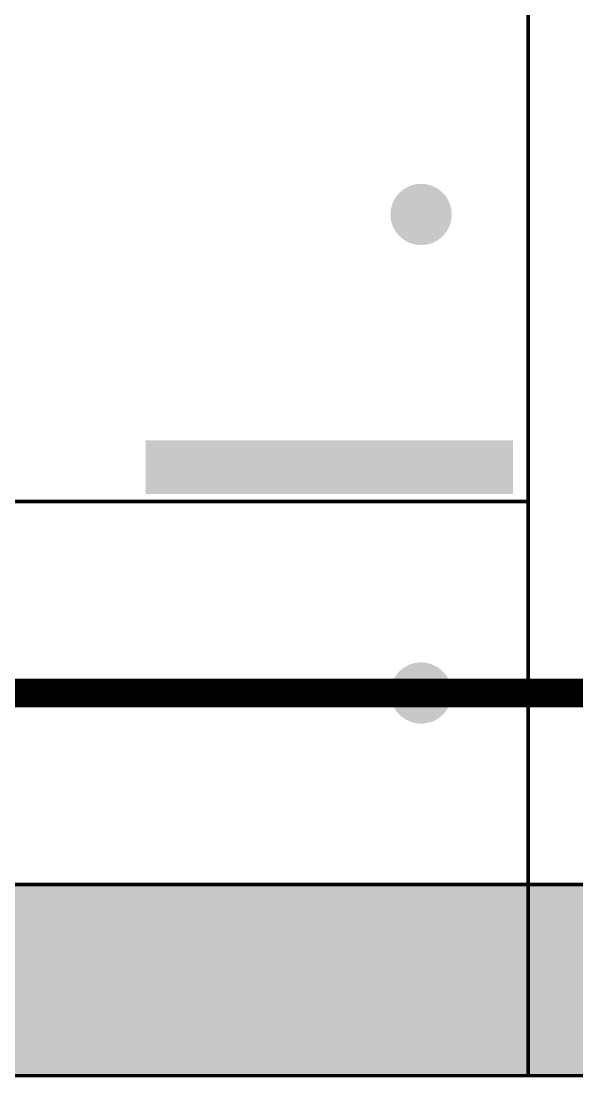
# Model space of a CAD drawing. Header units: millimetres. Extents: x -116965 to 323937, y 291661 to 566926.
# Drawn here: x -43498 to -43207, y 304837 to 305388 of the extents above; entities that cross this region are included whole.
import ezdxf

# ---------------------------------------------------------------- set-up
doc = ezdxf.new("R2010")
doc.units = ezdxf.units.MM
doc.layers.get('0').update_dxf_attribs({"lineweight": 18})
doc.layers.add('C00-00-00', color=7, linetype='Continuous')
doc.layers.add('C34-3A-40', color=7, linetype='Continuous', true_color=0x343a40)
doc.layers.add('C62-64-69', color=7, linetype='Continuous', true_color=0x626469)

msp = doc.modelspace()

# ---------------------------------------------------------------- hatches: boundary and pattern name
at = {"layer": 'C00-00-00'}
h = msp.add_hatch(color=256, dxfattribs=at)
edge = h.paths.add_edge_path()
edge.add_arc((-43288.566696, 305287.291195), 15.997765, 0, 360)
h = msp.add_hatch(color=256, dxfattribs=at)
h.dxf.hatch_style = 2
h.paths.add_polyline_path([(-43432.546596, 305169.307667), (-43240.573396, 305169.307667), (-43240.573396, 305141.311577), (-43432.546596, 305141.311577)])
h = msp.add_hatch(color=256, dxfattribs=at)
edge = h.paths.add_edge_path()
edge.add_arc((-43288.566696, 305037.326092), 15.997765, 0, 360)
at = {"layer": 'C34-3A-40'}
h = msp.add_hatch(color=256, dxfattribs=at)
h.dxf.hatch_style = 2
h.paths.add_polyline_path([(-43932.476806, 304937.340052), (-43232.574512, 304937.340052), (-43232.574512, 304837.354008), (-43932.476806, 304837.354008)])
h = msp.add_hatch(color=256, dxfattribs=at)
h.dxf.hatch_style = 2
h.paths.add_polyline_path([(-43232.574512, 304937.340052), (-42832.630346, 304937.340052), (-42832.630346, 304837.354008), (-43232.574512, 304837.354008)])
at = {"layer": 'C62-64-69'}
h = msp.add_hatch(color=256, dxfattribs=at)
h.dxf.hatch_style = 2
h.paths.add_polyline_path([(-43516.534871, 304928.341308), (-43484.539337, 304928.341308), (-43484.539337, 304921.342283), (-43516.534871, 304921.342283)])
h = msp.add_hatch(color=256, dxfattribs=at)
h.dxf.hatch_style = 2
h.paths.add_polyline_path([(-43484.539337, 304928.341308), (-43452.543806, 304928.341308), (-43452.543806, 304921.342283), (-43484.539337, 304921.342283)])
h = msp.add_hatch(color=256, dxfattribs=at)
h.dxf.hatch_style = 2
h.paths.add_polyline_path([(-43484.539337, 304928.341308), (-43452.543806, 304928.341308), (-43452.543806, 304921.342283), (-43484.539337, 304921.342283)])
h = msp.add_hatch(color=256, dxfattribs=at)
h.dxf.hatch_style = 2
h.paths.add_polyline_path([(-43452.543806, 304928.341308), (-43420.548271, 304928.341308), (-43420.548271, 304921.342283), (-43452.543806, 304921.342283)])
h = msp.add_hatch(color=256, dxfattribs=at)
h.dxf.hatch_style = 2
h.paths.add_polyline_path([(-43452.543806, 304928.341308), (-43420.548271, 304928.341308), (-43420.548271, 304921.342283), (-43452.543806, 304921.342283)])
h = msp.add_hatch(color=256, dxfattribs=at)
h.dxf.hatch_style = 2
h.paths.add_polyline_path([(-43420.548271, 304928.341308), (-43388.552737, 304928.341308), (-43388.552737, 304921.342283), (-43420.548271, 304921.342283)])
h = msp.add_hatch(color=256, dxfattribs=at)
h.dxf.hatch_style = 2
h.paths.add_polyline_path([(-43420.548271, 304928.341308), (-43388.552737, 304928.341308), (-43388.552737, 304921.342283), (-43420.548271, 304921.342283)])
h = msp.add_hatch(color=256, dxfattribs=at)
h.dxf.hatch_style = 2
h.paths.add_polyline_path([(-43388.552737, 304928.341308), (-43356.557206, 304928.341308), (-43356.557206, 304921.342283), (-43388.552737, 304921.342283)])
h = msp.add_hatch(color=256, dxfattribs=at)
h.dxf.hatch_style = 2
h.paths.add_polyline_path([(-43388.552737, 304928.341308), (-43356.557206, 304928.341308), (-43356.557206, 304921.342283), (-43388.552737, 304921.342283)])
h = msp.add_hatch(color=256, dxfattribs=at)
h.dxf.hatch_style = 2
h.paths.add_polyline_path([(-43356.557206, 304928.341308), (-43324.561671, 304928.341308), (-43324.561671, 304921.342283), (-43356.557206, 304921.342283)])
h = msp.add_hatch(color=256, dxfattribs=at)
h.dxf.hatch_style = 2
h.paths.add_polyline_path([(-43324.561671, 304928.341308), (-43292.566137, 304928.341308), (-43292.566137, 304921.342283), (-43324.561671, 304921.342283)])
h = msp.add_hatch(color=256, dxfattribs=at)
h.dxf.hatch_style = 2
h.paths.add_polyline_path([(-43324.561671, 304928.341308), (-43292.566137, 304928.341308), (-43292.566137, 304921.342283), (-43324.561671, 304921.342283)])
h = msp.add_hatch(color=256, dxfattribs=at)
h.dxf.hatch_style = 2
h.paths.add_polyline_path([(-43292.566137, 304928.341308), (-43260.570606, 304928.341308), (-43260.570606, 304921.342283), (-43292.566137, 304921.342283)])
h = msp.add_hatch(color=256, dxfattribs=at)
h.dxf.hatch_style = 2
h.paths.add_polyline_path([(-43292.566137, 304928.341308), (-43260.570606, 304928.341308), (-43260.570606, 304921.342283), (-43292.566137, 304921.342283)])
h = msp.add_hatch(color=256, dxfattribs=at)
h.dxf.hatch_style = 2
h.paths.add_polyline_path([(-43260.570606, 304928.341308), (-43228.575071, 304928.341308), (-43228.575071, 304921.342283), (-43260.570606, 304921.342283)])
h = msp.add_hatch(color=256, dxfattribs=at)
h.dxf.hatch_style = 2
h.paths.add_polyline_path([(-43232.574512, 304928.341308), (-43200.578981, 304928.341308), (-43200.578981, 304921.342283), (-43232.574512, 304921.342283)])
h = msp.add_hatch(color=256, dxfattribs=at)
h.dxf.hatch_style = 2
h.paths.add_polyline_path([(-43516.534871, 304921.342283), (-43484.539337, 304921.342283), (-43484.539337, 304919.342564), (-43516.534871, 304919.342564)])
h = msp.add_hatch(color=256, dxfattribs=at)
h.dxf.hatch_style = 2
h.paths.add_polyline_path([(-43484.539337, 304921.342283), (-43452.543806, 304921.342283), (-43452.543806, 304919.342564), (-43484.539337, 304919.342564)])
h = msp.add_hatch(color=256, dxfattribs=at)
h.dxf.hatch_style = 2
h.paths.add_polyline_path([(-43484.539337, 304921.342283), (-43452.543806, 304921.342283), (-43452.543806, 304919.342564), (-43484.539337, 304919.342564)])
h = msp.add_hatch(color=256, dxfattribs=at)
h.dxf.hatch_style = 2
h.paths.add_polyline_path([(-43452.543806, 304921.342283), (-43420.548271, 304921.342283), (-43420.548271, 304919.342564), (-43452.543806, 304919.342564)])
h = msp.add_hatch(color=256, dxfattribs=at)
h.dxf.hatch_style = 2
h.paths.add_polyline_path([(-43452.543806, 304921.342283), (-43420.548271, 304921.342283), (-43420.548271, 304919.342564), (-43452.543806, 304919.342564)])
h = msp.add_hatch(color=256, dxfattribs=at)
h.dxf.hatch_style = 2
h.paths.add_polyline_path([(-43420.548271, 304921.342283), (-43388.552737, 304921.342283), (-43388.552737, 304919.342564), (-43420.548271, 304919.342564)])
h = msp.add_hatch(color=256, dxfattribs=at)
h.dxf.hatch_style = 2
h.paths.add_polyline_path([(-43420.548271, 304921.342283), (-43388.552737, 304921.342283), (-43388.552737, 304919.342564), (-43420.548271, 304919.342564)])
h = msp.add_hatch(color=256, dxfattribs=at)
h.dxf.hatch_style = 2
h.paths.add_polyline_path([(-43388.552737, 304921.342283), (-43356.557206, 304921.342283), (-43356.557206, 304919.342564), (-43388.552737, 304919.342564)])
h = msp.add_hatch(color=256, dxfattribs=at)
h.dxf.hatch_style = 2
h.paths.add_polyline_path([(-43388.552737, 304921.342283), (-43356.557206, 304921.342283), (-43356.557206, 304919.342564), (-43388.552737, 304919.342564)])
h = msp.add_hatch(color=256, dxfattribs=at)
h.dxf.hatch_style = 2
h.paths.add_polyline_path([(-43356.557206, 304921.342283), (-43324.561671, 304921.342283), (-43324.561671, 304919.342564), (-43356.557206, 304919.342564)])
h = msp.add_hatch(color=256, dxfattribs=at)
h.dxf.hatch_style = 2
h.paths.add_polyline_path([(-43324.561671, 304921.342283), (-43292.566137, 304921.342283), (-43292.566137, 304919.342564), (-43324.561671, 304919.342564)])
h = msp.add_hatch(color=256, dxfattribs=at)
h.dxf.hatch_style = 2
h.paths.add_polyline_path([(-43324.561671, 304921.342283), (-43292.566137, 304921.342283), (-43292.566137, 304919.342564), (-43324.561671, 304919.342564)])
h = msp.add_hatch(color=256, dxfattribs=at)
h.dxf.hatch_style = 2
h.paths.add_polyline_path([(-43292.566137, 304921.342283), (-43260.570606, 304921.342283), (-43260.570606, 304919.342564), (-43292.566137, 304919.342564)])
h = msp.add_hatch(color=256, dxfattribs=at)
h.dxf.hatch_style = 2
h.paths.add_polyline_path([(-43292.566137, 304921.342283), (-43260.570606, 304921.342283), (-43260.570606, 304919.342564), (-43292.566137, 304919.342564)])
h = msp.add_hatch(color=256, dxfattribs=at)
h.dxf.hatch_style = 2
h.paths.add_polyline_path([(-43260.570606, 304921.342283), (-43228.575071, 304921.342283), (-43228.575071, 304919.342564), (-43260.570606, 304919.342564)])
h = msp.add_hatch(color=256, dxfattribs=at)
h.dxf.hatch_style = 2
h.paths.add_polyline_path([(-43232.574512, 304921.342283), (-43200.578981, 304921.342283), (-43200.578981, 304919.342564), (-43232.574512, 304919.342564)])
h = msp.add_hatch(color=256, dxfattribs=at)
h.dxf.hatch_style = 2
h.paths.add_polyline_path([(-43516.534871, 304919.342564), (-43484.539337, 304919.342564), (-43484.539337, 304912.343539), (-43516.534871, 304912.343539)])
h = msp.add_hatch(color=256, dxfattribs=at)
h.dxf.hatch_style = 2
h.paths.add_polyline_path([(-43484.539337, 304919.342564), (-43452.543806, 304919.342564), (-43452.543806, 304912.343539), (-43484.539337, 304912.343539)])
h = msp.add_hatch(color=256, dxfattribs=at)
h.dxf.hatch_style = 2
h.paths.add_polyline_path([(-43484.539337, 304919.342564), (-43452.543806, 304919.342564), (-43452.543806, 304912.343539), (-43484.539337, 304912.343539)])
h = msp.add_hatch(color=256, dxfattribs=at)
h.dxf.hatch_style = 2
h.paths.add_polyline_path([(-43452.543806, 304919.342564), (-43420.548271, 304919.342564), (-43420.548271, 304912.343539), (-43452.543806, 304912.343539)])
h = msp.add_hatch(color=256, dxfattribs=at)
h.dxf.hatch_style = 2
h.paths.add_polyline_path([(-43452.543806, 304919.342564), (-43420.548271, 304919.342564), (-43420.548271, 304912.343539), (-43452.543806, 304912.343539)])
h = msp.add_hatch(color=256, dxfattribs=at)
h.dxf.hatch_style = 2
h.paths.add_polyline_path([(-43420.548271, 304919.342564), (-43388.552737, 304919.342564), (-43388.552737, 304912.343539), (-43420.548271, 304912.343539)])
h = msp.add_hatch(color=256, dxfattribs=at)
h.dxf.hatch_style = 2
h.paths.add_polyline_path([(-43420.548271, 304919.342564), (-43388.552737, 304919.342564), (-43388.552737, 304912.343539), (-43420.548271, 304912.343539)])
h = msp.add_hatch(color=256, dxfattribs=at)
h.dxf.hatch_style = 2
h.paths.add_polyline_path([(-43388.552737, 304919.342564), (-43356.557206, 304919.342564), (-43356.557206, 304912.343539), (-43388.552737, 304912.343539)])
h = msp.add_hatch(color=256, dxfattribs=at)
h.dxf.hatch_style = 2
h.paths.add_polyline_path([(-43388.552737, 304919.342564), (-43356.557206, 304919.342564), (-43356.557206, 304912.343539), (-43388.552737, 304912.343539)])
h = msp.add_hatch(color=256, dxfattribs=at)
h.dxf.hatch_style = 2
h.paths.add_polyline_path([(-43356.557206, 304919.342564), (-43324.561671, 304919.342564), (-43324.561671, 304912.343539), (-43356.557206, 304912.343539)])
h = msp.add_hatch(color=256, dxfattribs=at)
h.dxf.hatch_style = 2
h.paths.add_polyline_path([(-43324.561671, 304919.342564), (-43292.566137, 304919.342564), (-43292.566137, 304912.343539), (-43324.561671, 304912.343539)])
h = msp.add_hatch(color=256, dxfattribs=at)
h.dxf.hatch_style = 2
h.paths.add_polyline_path([(-43324.561671, 304919.342564), (-43292.566137, 304919.342564), (-43292.566137, 304912.343539), (-43324.561671, 304912.343539)])
h = msp.add_hatch(color=256, dxfattribs=at)
h.dxf.hatch_style = 2
h.paths.add_polyline_path([(-43292.566137, 304919.342564), (-43260.570606, 304919.342564), (-43260.570606, 304912.343539), (-43292.566137, 304912.343539)])
h = msp.add_hatch(color=256, dxfattribs=at)
h.dxf.hatch_style = 2
h.paths.add_polyline_path([(-43292.566137, 304919.342564), (-43260.570606, 304919.342564), (-43260.570606, 304912.343539), (-43292.566137, 304912.343539)])
h = msp.add_hatch(color=256, dxfattribs=at)
h.dxf.hatch_style = 2
h.paths.add_polyline_path([(-43260.570606, 304919.342564), (-43228.575071, 304919.342564), (-43228.575071, 304912.343539), (-43260.570606, 304912.343539)])
h = msp.add_hatch(color=256, dxfattribs=at)
h.dxf.hatch_style = 2
h.paths.add_polyline_path([(-43232.574512, 304919.342564), (-43200.578981, 304919.342564), (-43200.578981, 304912.343539), (-43232.574512, 304912.343539)])
h = msp.add_hatch(color=256, dxfattribs=at)
h.dxf.hatch_style = 2
h.paths.add_polyline_path([(-43516.534871, 304912.343539), (-43484.539337, 304912.343539), (-43484.539337, 304910.34382), (-43516.534871, 304910.34382)])
h = msp.add_hatch(color=256, dxfattribs=at)
h.dxf.hatch_style = 2
h.paths.add_polyline_path([(-43516.534871, 304910.34382), (-43484.539337, 304910.34382), (-43484.539337, 304903.344795), (-43516.534871, 304903.344795)])
h = msp.add_hatch(color=256, dxfattribs=at)
h.dxf.hatch_style = 2
h.paths.add_polyline_path([(-43484.539337, 304912.343539), (-43452.543806, 304912.343539), (-43452.543806, 304910.34382), (-43484.539337, 304910.34382)])
h = msp.add_hatch(color=256, dxfattribs=at)
h.dxf.hatch_style = 2
h.paths.add_polyline_path([(-43484.539337, 304912.343539), (-43452.543806, 304912.343539), (-43452.543806, 304910.34382), (-43484.539337, 304910.34382)])
h = msp.add_hatch(color=256, dxfattribs=at)
h.dxf.hatch_style = 2
h.paths.add_polyline_path([(-43484.539337, 304910.34382), (-43452.543806, 304910.34382), (-43452.543806, 304903.344795), (-43484.539337, 304903.344795)])
h = msp.add_hatch(color=256, dxfattribs=at)
h.dxf.hatch_style = 2
h.paths.add_polyline_path([(-43484.539337, 304910.34382), (-43452.543806, 304910.34382), (-43452.543806, 304903.344795), (-43484.539337, 304903.344795)])
h = msp.add_hatch(color=256, dxfattribs=at)
h.dxf.hatch_style = 2
h.paths.add_polyline_path([(-43452.543806, 304912.343539), (-43420.548271, 304912.343539), (-43420.548271, 304910.34382), (-43452.543806, 304910.34382)])
h = msp.add_hatch(color=256, dxfattribs=at)
h.dxf.hatch_style = 2
h.paths.add_polyline_path([(-43452.543806, 304912.343539), (-43420.548271, 304912.343539), (-43420.548271, 304910.34382), (-43452.543806, 304910.34382)])
h = msp.add_hatch(color=256, dxfattribs=at)
h.dxf.hatch_style = 2
h.paths.add_polyline_path([(-43452.543806, 304910.34382), (-43420.548271, 304910.34382), (-43420.548271, 304903.344795), (-43452.543806, 304903.344795)])
h = msp.add_hatch(color=256, dxfattribs=at)
h.dxf.hatch_style = 2
h.paths.add_polyline_path([(-43452.543806, 304910.34382), (-43420.548271, 304910.34382), (-43420.548271, 304903.344795), (-43452.543806, 304903.344795)])
h = msp.add_hatch(color=256, dxfattribs=at)
h.dxf.hatch_style = 2
h.paths.add_polyline_path([(-43420.548271, 304912.343539), (-43388.552737, 304912.343539), (-43388.552737, 304910.34382), (-43420.548271, 304910.34382)])
h = msp.add_hatch(color=256, dxfattribs=at)
h.dxf.hatch_style = 2
h.paths.add_polyline_path([(-43420.548271, 304912.343539), (-43388.552737, 304912.343539), (-43388.552737, 304910.34382), (-43420.548271, 304910.34382)])
h = msp.add_hatch(color=256, dxfattribs=at)
h.dxf.hatch_style = 2
h.paths.add_polyline_path([(-43420.548271, 304910.34382), (-43388.552737, 304910.34382), (-43388.552737, 304903.344795), (-43420.548271, 304903.344795)])
h = msp.add_hatch(color=256, dxfattribs=at)
h.dxf.hatch_style = 2
h.paths.add_polyline_path([(-43420.548271, 304910.34382), (-43388.552737, 304910.34382), (-43388.552737, 304903.344795), (-43420.548271, 304903.344795)])
h = msp.add_hatch(color=256, dxfattribs=at)
h.dxf.hatch_style = 2
h.paths.add_polyline_path([(-43388.552737, 304912.343539), (-43356.557206, 304912.343539), (-43356.557206, 304910.34382), (-43388.552737, 304910.34382)])
h = msp.add_hatch(color=256, dxfattribs=at)
h.dxf.hatch_style = 2
h.paths.add_polyline_path([(-43388.552737, 304912.343539), (-43356.557206, 304912.343539), (-43356.557206, 304910.34382), (-43388.552737, 304910.34382)])
h = msp.add_hatch(color=256, dxfattribs=at)
h.dxf.hatch_style = 2
h.paths.add_polyline_path([(-43388.552737, 304910.34382), (-43356.557206, 304910.34382), (-43356.557206, 304903.344795), (-43388.552737, 304903.344795)])
h = msp.add_hatch(color=256, dxfattribs=at)
h.dxf.hatch_style = 2
h.paths.add_polyline_path([(-43388.552737, 304910.34382), (-43356.557206, 304910.34382), (-43356.557206, 304903.344795), (-43388.552737, 304903.344795)])
h = msp.add_hatch(color=256, dxfattribs=at)
h.dxf.hatch_style = 2
h.paths.add_polyline_path([(-43356.557206, 304912.343539), (-43324.561671, 304912.343539), (-43324.561671, 304910.34382), (-43356.557206, 304910.34382)])
h = msp.add_hatch(color=256, dxfattribs=at)
h.dxf.hatch_style = 2
h.paths.add_polyline_path([(-43356.557206, 304910.34382), (-43324.561671, 304910.34382), (-43324.561671, 304903.344795), (-43356.557206, 304903.344795)])
h = msp.add_hatch(color=256, dxfattribs=at)
h.dxf.hatch_style = 2
h.paths.add_polyline_path([(-43324.561671, 304912.343539), (-43292.566137, 304912.343539), (-43292.566137, 304910.34382), (-43324.561671, 304910.34382)])
h = msp.add_hatch(color=256, dxfattribs=at)
h.dxf.hatch_style = 2
h.paths.add_polyline_path([(-43324.561671, 304912.343539), (-43292.566137, 304912.343539), (-43292.566137, 304910.34382), (-43324.561671, 304910.34382)])
h = msp.add_hatch(color=256, dxfattribs=at)
h.dxf.hatch_style = 2
h.paths.add_polyline_path([(-43324.561671, 304910.34382), (-43292.566137, 304910.34382), (-43292.566137, 304903.344795), (-43324.561671, 304903.344795)])
h = msp.add_hatch(color=256, dxfattribs=at)
h.dxf.hatch_style = 2
h.paths.add_polyline_path([(-43324.561671, 304910.34382), (-43292.566137, 304910.34382), (-43292.566137, 304903.344795), (-43324.561671, 304903.344795)])
h = msp.add_hatch(color=256, dxfattribs=at)
h.dxf.hatch_style = 2
h.paths.add_polyline_path([(-43292.566137, 304912.343539), (-43260.570606, 304912.343539), (-43260.570606, 304910.34382), (-43292.566137, 304910.34382)])
h = msp.add_hatch(color=256, dxfattribs=at)
h.dxf.hatch_style = 2
h.paths.add_polyline_path([(-43292.566137, 304912.343539), (-43260.570606, 304912.343539), (-43260.570606, 304910.34382), (-43292.566137, 304910.34382)])
h = msp.add_hatch(color=256, dxfattribs=at)
h.dxf.hatch_style = 2
h.paths.add_polyline_path([(-43292.566137, 304910.34382), (-43260.570606, 304910.34382), (-43260.570606, 304903.344795), (-43292.566137, 304903.344795)])
h = msp.add_hatch(color=256, dxfattribs=at)
h.dxf.hatch_style = 2
h.paths.add_polyline_path([(-43292.566137, 304910.34382), (-43260.570606, 304910.34382), (-43260.570606, 304903.344795), (-43292.566137, 304903.344795)])
h = msp.add_hatch(color=256, dxfattribs=at)
h.dxf.hatch_style = 2
h.paths.add_polyline_path([(-43260.570606, 304912.343539), (-43228.575071, 304912.343539), (-43228.575071, 304910.34382), (-43260.570606, 304910.34382)])
h = msp.add_hatch(color=256, dxfattribs=at)
h.dxf.hatch_style = 2
h.paths.add_polyline_path([(-43260.570606, 304910.34382), (-43228.575071, 304910.34382), (-43228.575071, 304903.344795), (-43260.570606, 304903.344795)])
h = msp.add_hatch(color=256, dxfattribs=at)
h.dxf.hatch_style = 2
h.paths.add_polyline_path([(-43232.574512, 304912.343539), (-43200.578981, 304912.343539), (-43200.578981, 304910.34382), (-43232.574512, 304910.34382)])
h = msp.add_hatch(color=256, dxfattribs=at)
h.dxf.hatch_style = 2
h.paths.add_polyline_path([(-43232.574512, 304910.34382), (-43200.578981, 304910.34382), (-43200.578981, 304903.344795), (-43232.574512, 304903.344795)])
h = msp.add_hatch(color=256, dxfattribs=at)
h.dxf.hatch_style = 2
h.paths.add_polyline_path([(-43516.534871, 304903.344795), (-43484.539337, 304903.344795), (-43484.539337, 304901.345077), (-43516.534871, 304901.345077)])
h = msp.add_hatch(color=256, dxfattribs=at)
h.dxf.hatch_style = 2
h.paths.add_polyline_path([(-43484.539337, 304903.344795), (-43452.543806, 304903.344795), (-43452.543806, 304901.345077), (-43484.539337, 304901.345077)])
h = msp.add_hatch(color=256, dxfattribs=at)
h.dxf.hatch_style = 2
h.paths.add_polyline_path([(-43484.539337, 304903.344795), (-43452.543806, 304903.344795), (-43452.543806, 304901.345077), (-43484.539337, 304901.345077)])
h = msp.add_hatch(color=256, dxfattribs=at)
h.dxf.hatch_style = 2
h.paths.add_polyline_path([(-43452.543806, 304903.344795), (-43420.548271, 304903.344795), (-43420.548271, 304901.345077), (-43452.543806, 304901.345077)])
h = msp.add_hatch(color=256, dxfattribs=at)
h.dxf.hatch_style = 2
h.paths.add_polyline_path([(-43452.543806, 304903.344795), (-43420.548271, 304903.344795), (-43420.548271, 304901.345077), (-43452.543806, 304901.345077)])
h = msp.add_hatch(color=256, dxfattribs=at)
h.dxf.hatch_style = 2
h.paths.add_polyline_path([(-43420.548271, 304903.344795), (-43388.552737, 304903.344795), (-43388.552737, 304901.345077), (-43420.548271, 304901.345077)])
h = msp.add_hatch(color=256, dxfattribs=at)
h.dxf.hatch_style = 2
h.paths.add_polyline_path([(-43420.548271, 304903.344795), (-43388.552737, 304903.344795), (-43388.552737, 304901.345077), (-43420.548271, 304901.345077)])
h = msp.add_hatch(color=256, dxfattribs=at)
h.dxf.hatch_style = 2
h.paths.add_polyline_path([(-43388.552737, 304903.344795), (-43356.557206, 304903.344795), (-43356.557206, 304901.345077), (-43388.552737, 304901.345077)])
h = msp.add_hatch(color=256, dxfattribs=at)
h.dxf.hatch_style = 2
h.paths.add_polyline_path([(-43388.552737, 304903.344795), (-43356.557206, 304903.344795), (-43356.557206, 304901.345077), (-43388.552737, 304901.345077)])
h = msp.add_hatch(color=256, dxfattribs=at)
h.dxf.hatch_style = 2
h.paths.add_polyline_path([(-43356.557206, 304903.344795), (-43324.561671, 304903.344795), (-43324.561671, 304901.345077), (-43356.557206, 304901.345077)])
h = msp.add_hatch(color=256, dxfattribs=at)
h.dxf.hatch_style = 2
h.paths.add_polyline_path([(-43324.561671, 304903.344795), (-43292.566137, 304903.344795), (-43292.566137, 304901.345077), (-43324.561671, 304901.345077)])
h = msp.add_hatch(color=256, dxfattribs=at)
h.dxf.hatch_style = 2
h.paths.add_polyline_path([(-43324.561671, 304903.344795), (-43292.566137, 304903.344795), (-43292.566137, 304901.345077), (-43324.561671, 304901.345077)])
h = msp.add_hatch(color=256, dxfattribs=at)
h.dxf.hatch_style = 2
h.paths.add_polyline_path([(-43292.566137, 304903.344795), (-43260.570606, 304903.344795), (-43260.570606, 304901.345077), (-43292.566137, 304901.345077)])
h = msp.add_hatch(color=256, dxfattribs=at)
h.dxf.hatch_style = 2
h.paths.add_polyline_path([(-43292.566137, 304903.344795), (-43260.570606, 304903.344795), (-43260.570606, 304901.345077), (-43292.566137, 304901.345077)])
h = msp.add_hatch(color=256, dxfattribs=at)
h.dxf.hatch_style = 2
h.paths.add_polyline_path([(-43260.570606, 304903.344795), (-43228.575071, 304903.344795), (-43228.575071, 304901.345077), (-43260.570606, 304901.345077)])
h = msp.add_hatch(color=256, dxfattribs=at)
h.dxf.hatch_style = 2
h.paths.add_polyline_path([(-43232.574512, 304903.344795), (-43200.578981, 304903.344795), (-43200.578981, 304901.345077), (-43232.574512, 304901.345077)])
h = msp.add_hatch(color=256, dxfattribs=at)
h.dxf.hatch_style = 2
h.paths.add_polyline_path([(-43516.534871, 304901.345077), (-43484.539337, 304901.345077), (-43484.539337, 304894.346051), (-43516.534871, 304894.346051)])
h = msp.add_hatch(color=256, dxfattribs=at)
h.dxf.hatch_style = 2
h.paths.add_polyline_path([(-43484.539337, 304901.345077), (-43452.543806, 304901.345077), (-43452.543806, 304894.346051), (-43484.539337, 304894.346051)])
h = msp.add_hatch(color=256, dxfattribs=at)
h.dxf.hatch_style = 2
h.paths.add_polyline_path([(-43484.539337, 304901.345077), (-43452.543806, 304901.345077), (-43452.543806, 304894.346051), (-43484.539337, 304894.346051)])
h = msp.add_hatch(color=256, dxfattribs=at)
h.dxf.hatch_style = 2
h.paths.add_polyline_path([(-43452.543806, 304901.345077), (-43420.548271, 304901.345077), (-43420.548271, 304894.346051), (-43452.543806, 304894.346051)])
h = msp.add_hatch(color=256, dxfattribs=at)
h.dxf.hatch_style = 2
h.paths.add_polyline_path([(-43452.543806, 304901.345077), (-43420.548271, 304901.345077), (-43420.548271, 304894.346051), (-43452.543806, 304894.346051)])
h = msp.add_hatch(color=256, dxfattribs=at)
h.dxf.hatch_style = 2
h.paths.add_polyline_path([(-43420.548271, 304901.345077), (-43388.552737, 304901.345077), (-43388.552737, 304894.346051), (-43420.548271, 304894.346051)])
h = msp.add_hatch(color=256, dxfattribs=at)
h.dxf.hatch_style = 2
h.paths.add_polyline_path([(-43420.548271, 304901.345077), (-43388.552737, 304901.345077), (-43388.552737, 304894.346051), (-43420.548271, 304894.346051)])
h = msp.add_hatch(color=256, dxfattribs=at)
h.dxf.hatch_style = 2
h.paths.add_polyline_path([(-43388.552737, 304901.345077), (-43356.557206, 304901.345077), (-43356.557206, 304894.346051), (-43388.552737, 304894.346051)])
h = msp.add_hatch(color=256, dxfattribs=at)
h.dxf.hatch_style = 2
h.paths.add_polyline_path([(-43388.552737, 304901.345077), (-43356.557206, 304901.345077), (-43356.557206, 304894.346051), (-43388.552737, 304894.346051)])
h = msp.add_hatch(color=256, dxfattribs=at)
h.dxf.hatch_style = 2
h.paths.add_polyline_path([(-43356.557206, 304901.345077), (-43324.561671, 304901.345077), (-43324.561671, 304894.346051), (-43356.557206, 304894.346051)])
h = msp.add_hatch(color=256, dxfattribs=at)
h.dxf.hatch_style = 2
h.paths.add_polyline_path([(-43324.561671, 304901.345077), (-43292.566137, 304901.345077), (-43292.566137, 304894.346051), (-43324.561671, 304894.346051)])
h = msp.add_hatch(color=256, dxfattribs=at)
h.dxf.hatch_style = 2
h.paths.add_polyline_path([(-43324.561671, 304901.345077), (-43292.566137, 304901.345077), (-43292.566137, 304894.346051), (-43324.561671, 304894.346051)])
h = msp.add_hatch(color=256, dxfattribs=at)
h.dxf.hatch_style = 2
h.paths.add_polyline_path([(-43292.566137, 304901.345077), (-43260.570606, 304901.345077), (-43260.570606, 304894.346051), (-43292.566137, 304894.346051)])
h = msp.add_hatch(color=256, dxfattribs=at)
h.dxf.hatch_style = 2
h.paths.add_polyline_path([(-43292.566137, 304901.345077), (-43260.570606, 304901.345077), (-43260.570606, 304894.346051), (-43292.566137, 304894.346051)])
h = msp.add_hatch(color=256, dxfattribs=at)
h.dxf.hatch_style = 2
h.paths.add_polyline_path([(-43260.570606, 304901.345077), (-43228.575071, 304901.345077), (-43228.575071, 304894.346051), (-43260.570606, 304894.346051)])
h = msp.add_hatch(color=256, dxfattribs=at)
h.dxf.hatch_style = 2
h.paths.add_polyline_path([(-43232.574512, 304901.345077), (-43200.578981, 304901.345077), (-43200.578981, 304894.346051), (-43232.574512, 304894.346051)])
h = msp.add_hatch(color=256, dxfattribs=at)
h.dxf.hatch_style = 2
h.paths.add_polyline_path([(-43516.534871, 304894.346051), (-43484.539337, 304894.346051), (-43484.539337, 304892.346333), (-43516.534871, 304892.346333)])
h = msp.add_hatch(color=256, dxfattribs=at)
h.dxf.hatch_style = 2
h.paths.add_polyline_path([(-43516.534871, 304892.346333), (-43484.539337, 304892.346333), (-43484.539337, 304885.347308), (-43516.534871, 304885.347308)])
h = msp.add_hatch(color=256, dxfattribs=at)
h.dxf.hatch_style = 2
h.paths.add_polyline_path([(-43484.539337, 304894.346051), (-43452.543806, 304894.346051), (-43452.543806, 304892.346333), (-43484.539337, 304892.346333)])
h = msp.add_hatch(color=256, dxfattribs=at)
h.dxf.hatch_style = 2
h.paths.add_polyline_path([(-43484.539337, 304894.346051), (-43452.543806, 304894.346051), (-43452.543806, 304892.346333), (-43484.539337, 304892.346333)])
h = msp.add_hatch(color=256, dxfattribs=at)
h.dxf.hatch_style = 2
h.paths.add_polyline_path([(-43484.539337, 304892.346333), (-43452.543806, 304892.346333), (-43452.543806, 304885.347308), (-43484.539337, 304885.347308)])
h = msp.add_hatch(color=256, dxfattribs=at)
h.dxf.hatch_style = 2
h.paths.add_polyline_path([(-43484.539337, 304892.346333), (-43452.543806, 304892.346333), (-43452.543806, 304885.347308), (-43484.539337, 304885.347308)])
h = msp.add_hatch(color=256, dxfattribs=at)
h.dxf.hatch_style = 2
h.paths.add_polyline_path([(-43452.543806, 304894.346051), (-43420.548271, 304894.346051), (-43420.548271, 304892.346333), (-43452.543806, 304892.346333)])
h = msp.add_hatch(color=256, dxfattribs=at)
h.dxf.hatch_style = 2
h.paths.add_polyline_path([(-43452.543806, 304894.346051), (-43420.548271, 304894.346051), (-43420.548271, 304892.346333), (-43452.543806, 304892.346333)])
h = msp.add_hatch(color=256, dxfattribs=at)
h.dxf.hatch_style = 2
h.paths.add_polyline_path([(-43452.543806, 304892.346333), (-43420.548271, 304892.346333), (-43420.548271, 304885.347308), (-43452.543806, 304885.347308)])
h = msp.add_hatch(color=256, dxfattribs=at)
h.dxf.hatch_style = 2
h.paths.add_polyline_path([(-43452.543806, 304892.346333), (-43420.548271, 304892.346333), (-43420.548271, 304885.347308), (-43452.543806, 304885.347308)])
h = msp.add_hatch(color=256, dxfattribs=at)
h.dxf.hatch_style = 2
h.paths.add_polyline_path([(-43420.548271, 304894.346051), (-43388.552737, 304894.346051), (-43388.552737, 304892.346333), (-43420.548271, 304892.346333)])
h = msp.add_hatch(color=256, dxfattribs=at)
h.dxf.hatch_style = 2
h.paths.add_polyline_path([(-43420.548271, 304894.346051), (-43388.552737, 304894.346051), (-43388.552737, 304892.346333), (-43420.548271, 304892.346333)])
h = msp.add_hatch(color=256, dxfattribs=at)
h.dxf.hatch_style = 2
h.paths.add_polyline_path([(-43420.548271, 304892.346333), (-43388.552737, 304892.346333), (-43388.552737, 304885.347308), (-43420.548271, 304885.347308)])
h = msp.add_hatch(color=256, dxfattribs=at)
h.dxf.hatch_style = 2
h.paths.add_polyline_path([(-43420.548271, 304892.346333), (-43388.552737, 304892.346333), (-43388.552737, 304885.347308), (-43420.548271, 304885.347308)])
h = msp.add_hatch(color=256, dxfattribs=at)
h.dxf.hatch_style = 2
h.paths.add_polyline_path([(-43388.552737, 304894.346051), (-43356.557206, 304894.346051), (-43356.557206, 304892.346333), (-43388.552737, 304892.346333)])
h = msp.add_hatch(color=256, dxfattribs=at)
h.dxf.hatch_style = 2
h.paths.add_polyline_path([(-43388.552737, 304894.346051), (-43356.557206, 304894.346051), (-43356.557206, 304892.346333), (-43388.552737, 304892.346333)])
h = msp.add_hatch(color=256, dxfattribs=at)
h.dxf.hatch_style = 2
h.paths.add_polyline_path([(-43388.552737, 304892.346333), (-43356.557206, 304892.346333), (-43356.557206, 304885.347308), (-43388.552737, 304885.347308)])
h = msp.add_hatch(color=256, dxfattribs=at)
h.dxf.hatch_style = 2
h.paths.add_polyline_path([(-43388.552737, 304892.346333), (-43356.557206, 304892.346333), (-43356.557206, 304885.347308), (-43388.552737, 304885.347308)])
h = msp.add_hatch(color=256, dxfattribs=at)
h.dxf.hatch_style = 2
h.paths.add_polyline_path([(-43356.557206, 304894.346051), (-43324.561671, 304894.346051), (-43324.561671, 304892.346333), (-43356.557206, 304892.346333)])
h = msp.add_hatch(color=256, dxfattribs=at)
h.dxf.hatch_style = 2
h.paths.add_polyline_path([(-43356.557206, 304892.346333), (-43324.561671, 304892.346333), (-43324.561671, 304885.347308), (-43356.557206, 304885.347308)])
h = msp.add_hatch(color=256, dxfattribs=at)
h.dxf.hatch_style = 2
h.paths.add_polyline_path([(-43324.561671, 304894.346051), (-43292.566137, 304894.346051), (-43292.566137, 304892.346333), (-43324.561671, 304892.346333)])
h = msp.add_hatch(color=256, dxfattribs=at)
h.dxf.hatch_style = 2
h.paths.add_polyline_path([(-43324.561671, 304894.346051), (-43292.566137, 304894.346051), (-43292.566137, 304892.346333), (-43324.561671, 304892.346333)])
h = msp.add_hatch(color=256, dxfattribs=at)
h.dxf.hatch_style = 2
h.paths.add_polyline_path([(-43324.561671, 304892.346333), (-43292.566137, 304892.346333), (-43292.566137, 304885.347308), (-43324.561671, 304885.347308)])
h = msp.add_hatch(color=256, dxfattribs=at)
h.dxf.hatch_style = 2
h.paths.add_polyline_path([(-43324.561671, 304892.346333), (-43292.566137, 304892.346333), (-43292.566137, 304885.347308), (-43324.561671, 304885.347308)])
h = msp.add_hatch(color=256, dxfattribs=at)
h.dxf.hatch_style = 2
h.paths.add_polyline_path([(-43292.566137, 304894.346051), (-43260.570606, 304894.346051), (-43260.570606, 304892.346333), (-43292.566137, 304892.346333)])
h = msp.add_hatch(color=256, dxfattribs=at)
h.dxf.hatch_style = 2
h.paths.add_polyline_path([(-43292.566137, 304894.346051), (-43260.570606, 304894.346051), (-43260.570606, 304892.346333), (-43292.566137, 304892.346333)])
h = msp.add_hatch(color=256, dxfattribs=at)
h.dxf.hatch_style = 2
h.paths.add_polyline_path([(-43292.566137, 304892.346333), (-43260.570606, 304892.346333), (-43260.570606, 304885.347308), (-43292.566137, 304885.347308)])
h = msp.add_hatch(color=256, dxfattribs=at)
h.dxf.hatch_style = 2
h.paths.add_polyline_path([(-43292.566137, 304892.346333), (-43260.570606, 304892.346333), (-43260.570606, 304885.347308), (-43292.566137, 304885.347308)])
h = msp.add_hatch(color=256, dxfattribs=at)
h.dxf.hatch_style = 2
h.paths.add_polyline_path([(-43260.570606, 304894.346051), (-43228.575071, 304894.346051), (-43228.575071, 304892.346333), (-43260.570606, 304892.346333)])
h = msp.add_hatch(color=256, dxfattribs=at)
h.dxf.hatch_style = 2
h.paths.add_polyline_path([(-43260.570606, 304892.346333), (-43228.575071, 304892.346333), (-43228.575071, 304885.347308), (-43260.570606, 304885.347308)])
h = msp.add_hatch(color=256, dxfattribs=at)
h.dxf.hatch_style = 2
h.paths.add_polyline_path([(-43232.574512, 304894.346051), (-43200.578981, 304894.346051), (-43200.578981, 304892.346333), (-43232.574512, 304892.346333)])
h = msp.add_hatch(color=256, dxfattribs=at)
h.dxf.hatch_style = 2
h.paths.add_polyline_path([(-43232.574512, 304892.346333), (-43200.578981, 304892.346333), (-43200.578981, 304885.347308), (-43232.574512, 304885.347308)])
h = msp.add_hatch(color=256, dxfattribs=at)
h.dxf.hatch_style = 2
h.paths.add_polyline_path([(-43516.534871, 304885.347308), (-43484.539337, 304885.347308), (-43484.539337, 304883.347589), (-43516.534871, 304883.347589)])
h = msp.add_hatch(color=256, dxfattribs=at)
h.dxf.hatch_style = 2
h.paths.add_polyline_path([(-43484.539337, 304885.347308), (-43452.543806, 304885.347308), (-43452.543806, 304883.347589), (-43484.539337, 304883.347589)])
h = msp.add_hatch(color=256, dxfattribs=at)
h.dxf.hatch_style = 2
h.paths.add_polyline_path([(-43484.539337, 304885.347308), (-43452.543806, 304885.347308), (-43452.543806, 304883.347589), (-43484.539337, 304883.347589)])
h = msp.add_hatch(color=256, dxfattribs=at)
h.dxf.hatch_style = 2
h.paths.add_polyline_path([(-43452.543806, 304885.347308), (-43420.548271, 304885.347308), (-43420.548271, 304883.347589), (-43452.543806, 304883.347589)])
h = msp.add_hatch(color=256, dxfattribs=at)
h.dxf.hatch_style = 2
h.paths.add_polyline_path([(-43452.543806, 304885.347308), (-43420.548271, 304885.347308), (-43420.548271, 304883.347589), (-43452.543806, 304883.347589)])
h = msp.add_hatch(color=256, dxfattribs=at)
h.dxf.hatch_style = 2
h.paths.add_polyline_path([(-43420.548271, 304885.347308), (-43388.552737, 304885.347308), (-43388.552737, 304883.347589), (-43420.548271, 304883.347589)])
h = msp.add_hatch(color=256, dxfattribs=at)
h.dxf.hatch_style = 2
h.paths.add_polyline_path([(-43420.548271, 304885.347308), (-43388.552737, 304885.347308), (-43388.552737, 304883.347589), (-43420.548271, 304883.347589)])
h = msp.add_hatch(color=256, dxfattribs=at)
h.dxf.hatch_style = 2
h.paths.add_polyline_path([(-43388.552737, 304885.347308), (-43356.557206, 304885.347308), (-43356.557206, 304883.347589), (-43388.552737, 304883.347589)])
h = msp.add_hatch(color=256, dxfattribs=at)
h.dxf.hatch_style = 2
h.paths.add_polyline_path([(-43388.552737, 304885.347308), (-43356.557206, 304885.347308), (-43356.557206, 304883.347589), (-43388.552737, 304883.347589)])
h = msp.add_hatch(color=256, dxfattribs=at)
h.dxf.hatch_style = 2
h.paths.add_polyline_path([(-43356.557206, 304885.347308), (-43324.561671, 304885.347308), (-43324.561671, 304883.347589), (-43356.557206, 304883.347589)])
h = msp.add_hatch(color=256, dxfattribs=at)
h.dxf.hatch_style = 2
h.paths.add_polyline_path([(-43324.561671, 304885.347308), (-43292.566137, 304885.347308), (-43292.566137, 304883.347589), (-43324.561671, 304883.347589)])
h = msp.add_hatch(color=256, dxfattribs=at)
h.dxf.hatch_style = 2
h.paths.add_polyline_path([(-43324.561671, 304885.347308), (-43292.566137, 304885.347308), (-43292.566137, 304883.347589), (-43324.561671, 304883.347589)])
h = msp.add_hatch(color=256, dxfattribs=at)
h.dxf.hatch_style = 2
h.paths.add_polyline_path([(-43292.566137, 304885.347308), (-43260.570606, 304885.347308), (-43260.570606, 304883.347589), (-43292.566137, 304883.347589)])
h = msp.add_hatch(color=256, dxfattribs=at)
h.dxf.hatch_style = 2
h.paths.add_polyline_path([(-43292.566137, 304885.347308), (-43260.570606, 304885.347308), (-43260.570606, 304883.347589), (-43292.566137, 304883.347589)])
h = msp.add_hatch(color=256, dxfattribs=at)
h.dxf.hatch_style = 2
h.paths.add_polyline_path([(-43260.570606, 304885.347308), (-43228.575071, 304885.347308), (-43228.575071, 304883.347589), (-43260.570606, 304883.347589)])
h = msp.add_hatch(color=256, dxfattribs=at)
h.dxf.hatch_style = 2
h.paths.add_polyline_path([(-43232.574512, 304885.347308), (-43200.578981, 304885.347308), (-43200.578981, 304883.347589), (-43232.574512, 304883.347589)])

# ---------------------------------------------------------------- linework, layer by layer
at = {"color": 1, "lineweight": -3, "ltscale": 5, "const_width": 15}
msp.add_lwpolyline([(-44132.448887, 305037.326092), (-41932.755971, 305037.326092)], dxfattribs=at)
at = {"layer": 'C00-00-00', "lineweight": 211}
for points in [[(-43932.476806, 307037.046927), (-43232.574512, 307037.046927), (-43232.574512, 304837.354008), (-43932.476806, 304837.354008)], [(-43932.476806, 304937.340052), (-43232.574512, 304937.340052), (-43232.574512, 304837.354008), (-43932.476806, 304837.354008)], [(-43232.574512, 304937.340052), (-42832.630346, 304937.340052), (-42832.630346, 304837.354008), (-43232.574512, 304837.354008)]]:
    msp.add_lwpolyline(points, close=True, dxfattribs=at)
at = {"layer": 'C00-00-00', "lineweight": 100}
for points in [[(-43232.574512, 306937.060883), (-42832.630346, 306937.060883), (-42832.630346, 304937.340052), (-43232.574512, 304937.340052)], [(-43932.476806, 305437.270258), (-43232.574512, 305437.270258), (-43232.574512, 305137.312133), (-43932.476806, 305137.312133)], [(-43932.476806, 305137.312133), (-43232.574512, 305137.312133), (-43232.574512, 304937.340052), (-43932.476806, 304937.340052)]]:
    msp.add_lwpolyline(points, close=True, dxfattribs=at)

doc.saveas('drawing.dxf')
